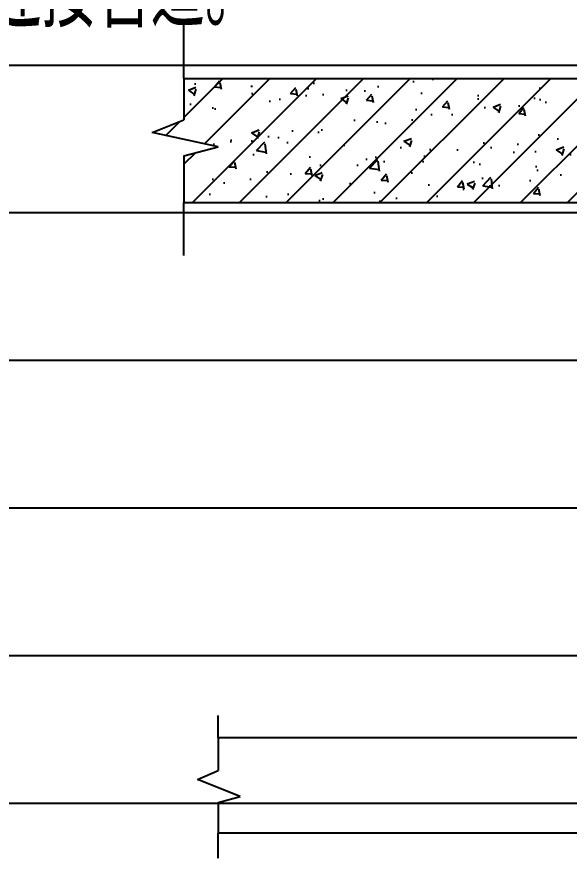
# Model space of a CAD drawing. Extents: x 13158459 to 15902229, y -1299598 to 28366.
# Drawn here: x 14054098 to 14057465, y -163465 to -158336 of the extents above; entities that cross this region are included whole.
import ezdxf

# ---------------------------------------------------------------- set-up
doc = ezdxf.new("R2010")
doc.units = 0
doc.header["$LTSCALE"] = 1000
doc.header["$MEASUREMENT"] = 0
for name, color, linetype in [('02___PRT_ALL_AXES', 7, 'Continuous'), ('JZ_0', 7, 'Continuous'), ('JZ_TEXT', 42, 'Continuous'), ('图框', 4, 'Continuous')]:
    doc.layers.add(name, color=color, linetype=linetype)
doc.styles.add('DXF', font='ros.shx', dxfattribs={"width": 0.7, "bigfont": 'hzs.shx'})

# ---------------------------------------------------------------- blocks, each defined once
blk = doc.blocks.new('抗震大样2')
at = {"layer": '图框', "linetype": 'Continuous'}
h = blk.add_hatch(dxfattribs=at)
h.set_pattern_fill('ANSI31', color=8, scale=2307.852, style=0)
h.set_pattern_definition([(45, (-2247965.05, -5842323.9), (-203.987225, 203.987225), [])])
h.paths.add_polyline_path([(3942, 1523.6), (4091.6, 1523.6), (4091.6, 933.7), (3942, 933.7)])
h.paths.add_polyline_path([(8426.7, 1523.6), (8576.3, 1523.6), (8576.3, 933.7), (8426.7, 933.7)])
h.paths.add_polyline_path([(271.9, 2013.8), (9411, 2013.8), (9411, 1652), (9132.9, 1544.4), (9710.1, 1419.2), (9411, 1339.1), (9411, 933.7), (8708.4, 933.7), (7940.7, 933.7), (271.9, 933.7), (271.9, 1339.1), (571, 1419.2), (-6.1, 1544.4), (271.9, 1652)])
edge = h.paths.add_edge_path(flags=16)
edge.add_line((4083.1, 1432.2), (4083.1, 1307.6))
h = blk.add_hatch(dxfattribs=at)
h.set_pattern_fill('AR-CONC', color=8, scale=92.31408, style=0)
h.set_pattern_definition([(50, (-2247965.05, -5842323.9), (662.13214, -57.929056), [69.23556, -761.59116]), (355, (-2247965.05, -5842323.9), (-128.08702, 694.37925), [55.38845, -609.27293]), (100.4514, (-2247909.9, -5842328.7), (534.045613, 636.44977), [58.84117, -647.25289]), (46.1842, (-2247965.05, -5842139.3), (985.21376, -152.79736), [103.85334, -1142.38674]), (96.6356, (-2247883, -5842152), (862.82528, 899.24795), [88.26176, -970.87918]), (351.1842, (-2247965.1, -5842139.3), (862.82458, 899.24862), [83.08267, -913.9094]), (21, (-2247872.74, -5842185.4), (551.029254, -371.673925), [69.23556, -761.59116]), (326, (-2247872.74, -5842185.4), (224.61431, 669.41559), [55.38845, -609.27293]), (71.4514, (-2247826.8, -5842216.4), (775.64379, 297.74106), [58.84117, -647.25289]), (37.5, (-2247965.05, -5842323.89), (11.225259, 307.3078985), [0, -601.887802, 0, -618.504336, 0, -611.58078]), (7.5, (-2247965.05, -5842323.9), (242.850223, 364.097543), [0, -352.639786, 0, -588.04069, 0, -233.093052]), (327.5, (-2248170.91, -5842323.89), (492.793271, -20.821322), [0, -230.7852, 0, -720.049824, 0, -955.450728]), (317.5, (-2248263.23, -5842323.9), (538.362947, 92.410993), [0, -300.02076, 0, -478.186934, 0, -678.508488])])
h.paths.add_polyline_path([(8426.7, 1523.6), (8576.3, 1523.6), (8576.3, 933.7), (8426.7, 933.7)])
h.paths.add_polyline_path([(3942, 1523.6), (4091.6, 1523.6), (4091.6, 933.7), (3942, 933.7)])
h.paths.add_polyline_path([(571, 1419.2), (-6.1, 1544.4), (271.9, 1652), (271.9, 2013.8), (9411, 2013.8), (9411, 1652), (9132.9, 1544.4), (9710.1, 1419.2), (9411, 1339.1), (9411, 933.7), (8708.4, 933.7), (7940.7, 933.7), (271.9, 933.7), (271.9, 1339.1)])
at = {"color": 4}
for points in [[(271.9, 2013.8), (271.9, 2477)], [(271.9, 2013.8), (271.9, 1652)], [(-6.1, 1544.4), (271.9, 1652)], [(571, 1419.2), (-6.1, 1544.4)], [(271.9, 1339.1), (571, 1419.2)], [(271.9, 1339.1), (271.9, 933.7)], [(271.9, 470.5), (271.9, 933.7)], [(568.9, -3727.3), (568.9, -3534.5)], [(568.9, -3727.3), (568.9, -4014.4)], [(390.9, -4092.7), (568.9, -4014.4)], [(760.3, -4239.1), (390.9, -4092.7)], [(568.9, -4290.3), (760.3, -4239.1)], [(568.9, -4290.3), (568.9, -4558.1)], [(568.9, -4776.5), (568.9, -4558.1)]]:
    blk.add_lwpolyline(points, dxfattribs=at)
at = {"layer": '02___PRT_ALL_AXES', "color": 133, "linetype": 'Continuous', "ltscale": 0.001}
blk.add_line((271.9, 2013.8), (9411, 2013.8), dxfattribs=at)
at = {"layer": '02___PRT_ALL_AXES', "color": 133, "linetype": 'Continuous'}
blk.add_line((271.9, 933.7), (7940.7, 933.7), dxfattribs=at)
at = {"layer": '02___PRT_ALL_AXES', "color": 1, "linetype": 'Continuous'}
for p, q in [((3892.2, -3727.3), (568.9, -3727.3)), ((3892.2, -4558.1), (568.9, -4558.1))]:
    blk.add_line(p, q, dxfattribs=at)

msp = doc.modelspace()

# ---------------------------------------------------------------- linework, layer by layer
at = {"layer": 'JZ_0', "color": 8}
for p, q in [((14044741.2, -158629.8), (14061974.2, -158629.8)), ((14044741.2, -159529.8), (14061974.2, -159529.8)), ((14044741.2, -160429.8), (14061974.2, -160429.8)), ((14044741.2, -161329.8), (14061974.2, -161329.8)), ((14044741.2, -162229.8), (14061974.2, -162229.8)), ((14044741.2, -163129.8), (14061974.2, -163129.8))]:
    msp.add_line(p, q, dxfattribs=at)

# ---------------------------------------------------------------- block references
at = {"xscale": 0.7, "yscale": 0.7, "zscale": 0.7}
msp.add_blockref('抗震大样2', (14054926.2, -160121.3), dxfattribs=at)

# ---------------------------------------------------------------- texts
at = {"layer": 'JZ_TEXT', "style": 'DXF', "width": 0.7}
msp.add_text('机器设备在地面上滑动或倾覆，破坏其使用功能或扭坏其连接管道。', height=500, dxfattribs=at).set_placement((14045601.6, -158400.7))

doc.saveas('drawing.dxf')
